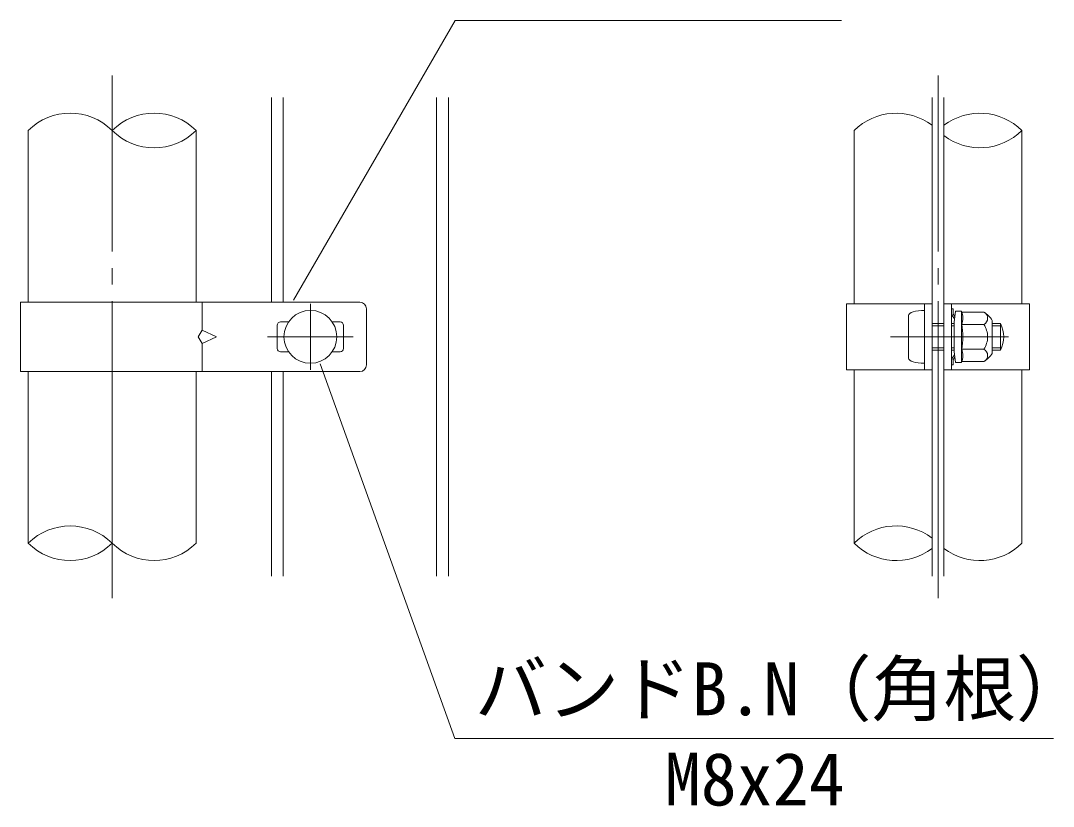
# Model space of a CAD drawing. Units: millimetres, scale not verified. Extents: x -6300 to 6300, y -4455 to 4455.
# Drawn here: x 2439 to 3376, y -768 to -54 of the extents above; entities that cross this region are included whole.
import ezdxf
from ezdxf.enums import TextEntityAlignment as Align

# ---------------------------------------------------------------- set-up
doc = ezdxf.new("R2010")
doc.units = ezdxf.units.MM
doc.header["$LTSCALE"] = 15
doc.linetypes.add('LONG_CHAIN', pattern=[21, 18, -1, 1, -1])
for name, color, linetype, lineweight in [('0-0_D-STR-TXT', 7, 'Continuous', 9), ('0-3_D-STR2', 7, 'Continuous', 9), ('0-4_D-STR-DIM', 7, 'Continuous', 9), ('0-6_D-STR1', 1, 'Continuous', 9), ('0-7_D-BMK', 2, 'LONG_CHAIN', 9), ('0-8_D-STR3', 3, 'Continuous', 9)]:
    doc.layers.add(name, color=color, linetype=linetype, lineweight=lineweight)
doc.styles.add('ＭＳ ゴシック', font='')
doc.styles.get('ＭＳ ゴシック').set_extended_font_data('MS Gothic')

msp = doc.modelspace()

# ---------------------------------------------------------------- linework, layer by layer
at = {"layer": '0-0_D-STR-TXT'}
for points in [[(3184.07, -53.64), (2833.13, -53.64), (2686.44, -307.72)], [(3376.46, -705.92), (2833.05, -705.92), (2710.51, -365.42)]]:
    msp.add_lwpolyline(points, dxfattribs=at)
at = {"layer": '0-3_D-STR2'}
for p, q in [((2666.31, -309.45), (2666.31, -123.45)), ((2677.11, -309.45), (2677.11, -123.45)), ((2816.31, -558.45), (2816.31, -123.45)), ((2827.11, -558.45), (2827.11, -123.45)), ((3266.31, -558.45), (3266.31, -123.45)), ((3277.11, -558.45), (3277.11, -123.45)), ((2666.31, -558.45), (2666.31, -372.45)), ((2677.11, -558.45), (2677.11, -372.45))]:
    msp.add_line(p, q, dxfattribs=at)
at = {"layer": '0-4_D-STR-DIM'}
for centre, start, end in [((2483.61, -191.79), 45.18146, 134.81854), ((2559.81, -191.79), 45.18146, 134.81854), ((3233.61, -191.79), 52.7739, 134.81854), ((3309.81, -191.79), 45.18146, 127.2261), ((2559.81, -115.11), 225.18146, 314.81854), ((3309.81, -115.11), 232.7739, 314.81854), ((2483.61, -566.79), 45.18146, 134.81854), ((3233.61, -566.79), 52.7739, 134.81854), ((2483.61, -490.11), 225.18146, 314.81854), ((2559.81, -490.11), 225.18146, 314.81854), ((3233.61, -490.11), 225.18146, 307.2261), ((3309.81, -490.11), 232.7739, 314.81854)]:
    msp.add_arc(centre, 54.05, start, end, dxfattribs=at)
at = {"layer": '0-6_D-STR1'}
for p, q in [((2445.51, -153.45), (2445.51, -309.45)), ((2597.91, -309.45), (2597.91, -153.45)), ((3195.51, -153.45), (3195.51, -310.95)), ((3347.91, -310.95), (3347.91, -153.45)), ((2445.51, -372.45), (2445.51, -528.45)), ((2597.91, -528.45), (2597.91, -372.45)), ((3195.51, -370.95), (3195.51, -528.45)), ((3347.91, -528.45), (3347.91, -370.95))]:
    msp.add_line(p, q, dxfattribs=at)
at = {"layer": '0-7_D-BMK'}
for p, q in [((2521.71, -578.45), (2521.71, -103.45)), ((3271.71, -578.45), (3271.71, -103.45)), ((2701.71, -310.95), (2701.71, -370.95)), ((2662.71, -340.95), (2740.71, -340.95)), ((3228.45, -340.95), (3335.67, -340.95))]:
    msp.add_line(p, q, dxfattribs=at)
at = {"layer": '0-8_D-STR3'}
for p, q in [((2438.61, -309.45), (2746.68, -309.45)), ((2438.61, -309.45), (2438.61, -372.45)), ((2603.41, -309.45), (2603.41, -334.95)), ((2752.68, -315.45), (2752.68, -366.45)), ((3188.61, -310.95), (3266.31, -310.95)), ((3188.61, -310.95), (3188.61, -370.95)), ((3259.41, -370.95), (3259.41, -310.95)), ((3259.41, -316.95), (3259.41, -364.95)), ((3266.31, -370.95), (3266.31, -310.95)), ((3277.11, -370.95), (3277.11, -310.95)), ((3277.11, -310.95), (3354.81, -310.95)), ((3284.01, -370.95), (3284.01, -310.95)), ((3284.01, -315.45), (3284.01, -319.77)), ((3285.51, -315.45), (3284.01, -315.45)), ((3285.51, -315.45), (3285.51, -319.77)), ((3286.41, -327.45), (3287.58, -317.96)), ((3292.88, -317.7), (3287.87, -317.7)), ((3293.01, -340.95), (3293.01, -317.78)), ((3293.31, -318.43), (3293.17, -317.92)), ((3313.4, -318.43), (3293.31, -318.43)), ((3354.81, -310.95), (3354.81, -370.95)), ((2674.71, -327.45), (2681.87, -327.45)), ((2721.55, -327.45), (2728.71, -327.45)), ((3245.01, -321.45), (3245.01, -360.45)), ((3284.57, -321.51), (3286.73, -324.54)), ((3285.79, -320.64), (3287.03, -322.38)), ((3286.41, -327.45), (3286.41, -354.45)), ((3320.91, -325.95), (3320.91, -355.95)), ((2671.71, -330.45), (2671.71, -351.45)), ((2731.71, -330.45), (2731.71, -351.45)), ((3266.31, -328.95), (3277.11, -328.95)), ((3266.31, -330.98), (3277.11, -330.98)), ((3284.01, -328.95), (3286.41, -328.95)), ((3284.01, -330.98), (3286.41, -330.98)), ((3313.4, -329.69), (3293.01, -329.69)), ((3320.91, -328.95), (3328.41, -328.95)), ((3320.91, -330.98), (3329.38, -330.98)), ((3328.41, -328.95), (3328.41, -352.95)), ((2603.41, -346.95), (2603.41, -372.45)), ((3293.01, -340.95), (3293.01, -364.13)), ((2674.71, -354.45), (2681.87, -354.45)), ((2721.55, -354.45), (2728.71, -354.45)), ((3266.31, -350.92), (3277.11, -350.92)), ((3266.31, -352.95), (3277.11, -352.95)), ((3284.01, -350.92), (3286.41, -350.92)), ((3284.01, -352.95), (3286.41, -352.95)), ((3286.41, -354.45), (3287.58, -363.94)), ((3313.4, -352.21), (3293.01, -352.21)), ((3320.91, -350.92), (3329.38, -350.92)), ((3320.91, -352.95), (3328.41, -352.95)), ((3284.01, -362.13), (3284.01, -366.45)), ((3284.57, -360.39), (3286.73, -357.36)), ((3285.79, -361.26), (3287.03, -359.52)), ((3292.81, -364.2), (3287.87, -364.2)), ((3313.4, -363.47), (3293.31, -363.47)), ((2438.61, -372.45), (2746.68, -372.45)), ((3188.61, -370.95), (3266.31, -370.95)), ((3277.11, -370.95), (3354.81, -370.95))]:
    msp.add_line(p, q, dxfattribs=at)
msp.add_lwpolyline([(2616.56, -340.95), (2603.41, -334.95), (2599.93, -340.95), (2603.41, -346.95)], close=True, dxfattribs=at)
msp.add_lwpolyline([(3285.51, -362.13), (3285.51, -366.45), (3284.01, -366.45)], dxfattribs=at)
msp.add_circle((2701.71, -340.95), 24, dxfattribs=at)
for centre, radius, start, end in [((2746.68, -315.45), 6, 0, 90), ((3287.87, -318), 0.3, 90, 173), ((3292.88, -318), 0.3, 15, 90), ((3278.36, -324.07), 15.97, 339.37322, 22.7756), ((3310.35, -324.06), 6.4, 298.45309, 61.54691), ((3300.59, -338.72), 24, 32.13463, 57.68315), ((2674.71, -330.45), 3, 90, 180), ((2728.71, -330.45), 3, 0, 90), ((3287.01, -319.77), 3, 180, 215.53768), ((3287.01, -319.77), 1.5, 180, 215.53768), ((3285.51, -325.41), 1.5, 33.43373, 35.53768), ((3230.74, -340.95), 63.57, 0, 10.20031), ((3296.12, -340.95), 20.62, 0, 33.09348), ((3305.91, -340.95), 25.5, 331.92751, 28.07249), ((3230.74, -340.95), 63.57, 349.79969, 0), ((3296.12, -340.95), 20.62, 326.90652, 0), ((2674.71, -351.45), 3, 180, 270), ((2728.71, -351.45), 3, 270, 0), ((3278.36, -357.84), 15.97, 337.2244, 20.62678), ((3310.35, -357.84), 6.4, 298.45309, 61.54691), ((3300.59, -343.19), 24, 302.31685, 327.86537), ((3287.01, -362.13), 3, 144.46232, 180), ((3287.01, -362.13), 1.5, 144.46232, 180), ((3285.51, -356.49), 1.5, 324.46232, 326.56627), ((3287.87, -363.9), 0.3, 187, 270), ((3292.81, -363.9), 0.3, 270, 337.2244), ((2746.68, -366.45), 6, 270, 0)]:
    msp.add_arc(centre, radius, start, end, dxfattribs=at)
for centre, start_param, end_param in [((3259.41, -321.45), 1.570796, 3.141593), ((3259.41, -360.45), 3.141593, 4.712389)]:
    msp.add_ellipse(centre, major_axis=(14.4, 0), ratio=0.3125, start_param=start_param, end_param=end_param, dxfattribs=at)

# ---------------------------------------------------------------- texts
at = {"layer": '0-0_D-STR-TXT', "style": 'ＭＳ ゴシック'}
for s, p in [('バンドB.N（角根）', (2851.06, -699.17)), ('M8x24', (3023.54, -781.17))]:
    msp.add_text(s, height=48.06, dxfattribs=at).set_placement(p, align=Align.BOTTOM_LEFT)

doc.saveas('drawing.dxf')
